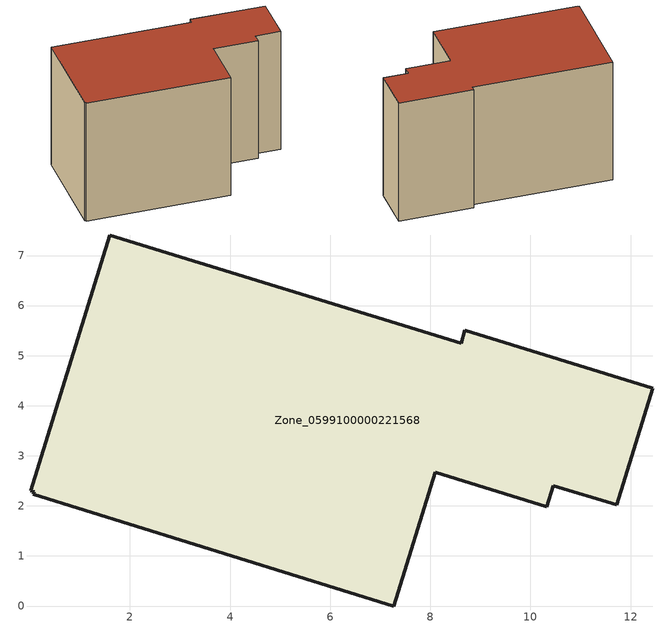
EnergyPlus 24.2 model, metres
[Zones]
Zone_0599100000221568
 floor ground (C_G): 8.62,5.25 8.69,5.51 12.45,4.35 11.73,2.02 10.46,2.4 10.33,1.98 8.1,2.67 7.27,0 0.07,2.23 0.09,2.28 0.02,2.31 1.6,7.41 z0
 wall outside (C_F): 8.1,2.67 10.33,1.98 10.46,2.4 11.73,2.02 12.45,4.35 8.69,5.51 8.62,5.25 1.6,7.41 0.02,2.31 0.09,2.28 0.07,2.23 7.27,0 8.1,2.67 z0:6.97
 roof outside (C_R): 1.6,7.41 0.02,2.31 0.09,2.28 0.07,2.23 7.27,0 8.1,2.67 10.33,1.98 10.46,2.4 11.73,2.02 12.45,4.35 8.69,5.51 8.62,5.25 z6.97
[BUILDING]
Pand.0599100000221568: North Axis=0; Terrain=City; Loads Convergence Tolerance Value=0.04; Temperature Convergence Tolerance Value=0.4; Solar Distribution=FullExterior; Maximum Number of Warmup Days=25; Minimum Number of Warmup Days=1
[Site:Location]
Rotterdam.The.Hague.AP_ZH_NLD Design_Conditions: Latitude=51.96; Longitude=4.45; Time Zone=1; Elevation=-4.5
[SITE:GROUNDTEMPERATURE:BUILDINGSURFACE]
18, 18, 18, 18, 18, 18, 18, 18, 18, 18, 18, 18
[MATERIAL] Thermal Absorptance=0.9; Solar Absorptance=0.7; Visible Absorptance=0.7
Name | Roughness | Thickness | Conductivity | Density | Specific Heat
G.TC.1946 | MediumSmooth | 0.15 | 1 | 540 | 1210
F.TC.1946 | Rough | 0.3 | 0.857143 | 1920 | 840
R.TC.1946 | MediumRough | 0.2 | 0.909091 | 1500 | 1000
[CONSTRUCTION]
C_G: G.TC.1946
C_F: F.TC.1946
C_R: R.TC.1946
[ZONE]
Zone_0599100000221568: Type=1; Multiplier=1; Ceiling Height=Autocalculate; Volume=Autocalculate; Floor Area=autocalculate; Part of Total Floor Area=Yes
[ZONEINFILTRATION:DESIGNFLOWRATE]
Infil_Zone_0599100000221568: Zone or ZoneList or Space or SpaceList=Zone_0599100000221568; Schedule=AlwaysOn; Design Flow Rate Calculation Method=Flow/Area; Flow Rate per Floor Area=0.003; Constant Term Coefficient=1; Temperature Term Coefficient=0; Velocity Term Coefficient=0; Velocity Squared Term Coefficient=0
[HVACTEMPLATE:ZONE:IDEALLOADSAIRSYSTEM]
Zone_0599100000221568: Maximum Heating Supply Air Temperature=50; Minimum Cooling Supply Air Temperature=13; Maximum Heating Supply Air Humidity Ratio=0.0156; Minimum Cooling Supply Air Humidity Ratio=0.0077; Heating Limit=NoLimit; Cooling Limit=NoLimit; Dehumidification Control Type=ConstantSensibleHeatRatio; Cooling Sensible Heat Ratio=0.7; Dehumidification Setpoint=60; Humidification Control Type=None; Humidification Setpoint=30; Outdoor Air Method=None; Outdoor Air Flow Rate per Person=0.00944; Outdoor Air Flow Rate per Zone Floor Area=0; Outdoor Air Flow Rate per Zone=0; Demand Controlled Ventilation Type=None; Outdoor Air Economizer Type=NoEconomizer; Heat Recovery Type=None; Sensible Heat Recovery Effectiveness=0.7; Latent Heat Recovery Effectiveness=0.65
[ZONECONTROL:THERMOSTAT]
ThermostatControl_Zone_0599100000221568: Zone or ZoneList=Zone_0599100000221568; Control Type Schedule=DualSetpointControlType; Control 1=Thermostat_Zone_0599100000221568; Temperature Difference Between Cutout And Setpoint=0
[THERMOSTATSETPOINT:DUALSETPOINT]
Thermostat_Zone_0599100000221568: Heating Setpoint Temperature Schedule=HeatingSetpoint_Zone_0599100000221568; Cooling Setpoint Temperature Schedule=CoolingSetpoint_Zone_0599100000221568
[SCHEDULE:COMPACT]
HeatingSetpoint_Zone_0599100000221568: Through: 12/31, For: AllDays, Until: 24:00, 21
CoolingSetpoint_Zone_0599100000221568: Through: 12/31, For: AllDays, Until: 24:00, 24
DualSetpointControlType: Through: 12/31, For: AllDays, Until: 24:00, 4
AlwaysOn: Through: 12/31, For: AllDays, Until: 24:00, 1
